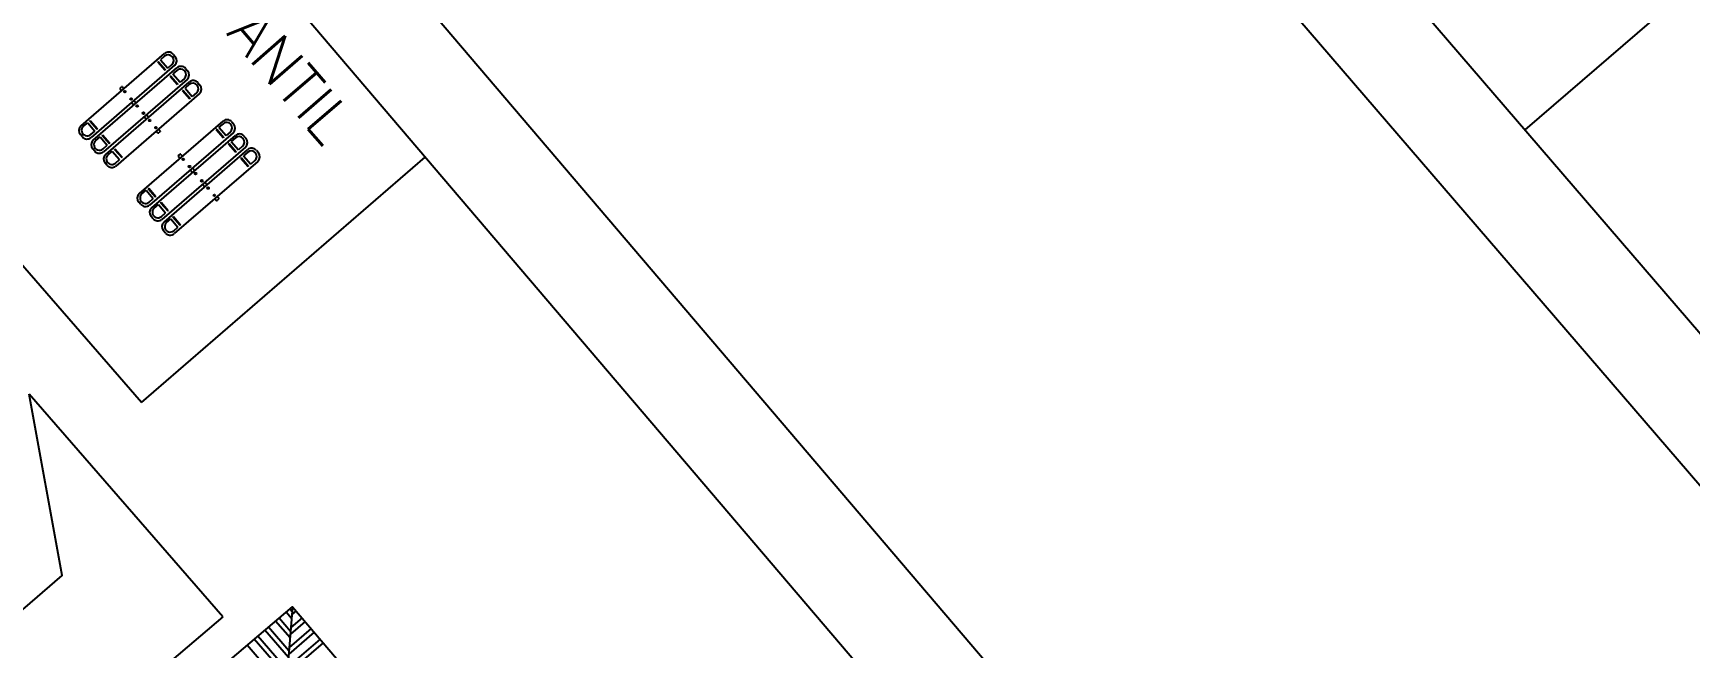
# Model space of a CAD drawing. Extents: x 714896 to 749292, y 8417558 to 8447149.
# Drawn here: x 742103.91 to 742137.33, y 8428991.61 to 8429004.01 of the extents above; entities that cross this region are included whole.
import ezdxf

# ---------------------------------------------------------------- set-up
doc = ezdxf.new("R2010")
doc.units = 0
doc.header["$MEASUREMENT"] = 0
doc.layers.add('LOTE', color=7, linetype='CONTINUOUS')
doc.layers.add('TEXTO', color=7, linetype='CONTINUOUS')
doc.styles.add('RG100', font='ROMANS.shx', dxfattribs={"height": 12.5})

msp = doc.modelspace()

# ---------------------------------------------------------------- linework, layer by layer
at = {"layer": 'LOTE', "color": 7, "linetype": 'CONTINUOUS'}
for p, q in [((742136.334, 8428975.84), (742064.283, 8429060.313)), ((742130.297, 8428979.836), (742062.761, 8429059.015)), ((742158.251, 8429022.938), (742134.004, 8429002.056)), ((742104.872, 8429002.134), (742106.558, 8429003.593)), ((742106.761, 8429003.359), (742105.074, 8429001.9)), ((742106.431, 8429003.431), (742106.422, 8429003.424)), ((742106.422, 8429003.424), (742106.567, 8429003.256)), ((742106.431, 8429003.431), (742106.576, 8429003.263)), ((742106.559, 8429003.542), (742106.475, 8429003.469)), ((742106.475, 8429003.469), (742106.62, 8429003.301)), ((742106.704, 8429003.374), (742106.62, 8429003.301)), ((742106.733, 8429003.58), (742106.774, 8429003.533)), ((742105.12, 8429001.847), (742106.807, 8429003.305)), ((742107.01, 8429003.071), (742105.323, 8429001.612)), ((742105.369, 8429001.559), (742107.056, 8429003.018)), ((742106.576, 8429003.263), (742106.567, 8429003.256)), ((742106.679, 8429003.144), (742106.671, 8429003.136)), ((742106.671, 8429003.136), (742106.816, 8429002.968)), ((742106.679, 8429003.144), (742106.825, 8429002.976)), ((742106.807, 8429003.254), (742106.723, 8429003.182)), ((742106.723, 8429003.182), (742106.869, 8429003.014)), ((742106.825, 8429002.976), (742106.816, 8429002.968)), ((742106.952, 8429003.086), (742106.869, 8429003.014)), ((742106.982, 8429003.293), (742107.022, 8429003.246)), ((742107.23, 8429003.005), (742107.271, 8429002.958)), ((742107.258, 8429002.783), (742105.571, 8429001.325)), ((742105.659, 8429002.881), (742105.691, 8429002.843)), ((742105.66, 8429002.898), (742105.688, 8429002.923)), ((742105.706, 8429002.921), (742105.738, 8429002.884)), ((742105.941, 8429002.65), (742105.987, 8429002.596)), ((742106.928, 8429002.856), (742106.919, 8429002.848)), ((742106.919, 8429002.848), (742107.064, 8429002.68)), ((742106.928, 8429002.856), (742107.073, 8429002.688)), ((742107.056, 8429002.967), (742106.972, 8429002.894)), ((742106.972, 8429002.894), (742107.117, 8429002.726)), ((742107.073, 8429002.688), (742107.064, 8429002.68)), ((742107.201, 8429002.799), (742107.117, 8429002.726)), ((742105.894, 8429002.609), (742105.94, 8429002.556)), ((742106.143, 8429002.321), (742106.189, 8429002.268)), ((742106.19, 8429002.362), (742106.236, 8429002.309)), ((742104.922, 8429002.127), (742105.006, 8429002.199)), ((742105.006, 8429002.199), (742105.151, 8429002.031)), ((742105.05, 8429002.237), (742105.059, 8429002.245)), ((742105.05, 8429002.237), (742105.195, 8429002.069)), ((742105.059, 8429002.245), (742105.204, 8429002.077)), ((742105.067, 8429001.959), (742105.151, 8429002.031)), ((742105.195, 8429002.069), (742105.204, 8429002.077)), ((742106.05, 8429000.771), (742107.737, 8429002.23)), ((742107.94, 8429001.995), (742106.253, 8429000.537)), ((742106.391, 8429002.034), (742106.424, 8429001.996)), ((742106.438, 8429002.074), (742106.471, 8429002.037)), ((742106.469, 8429002.019), (742106.441, 8429001.995)), ((742107.609, 8429002.068), (742107.601, 8429002.06)), ((742107.601, 8429002.06), (742107.746, 8429001.892)), ((742107.609, 8429002.068), (742107.755, 8429001.9)), ((742107.737, 8429002.179), (742107.653, 8429002.106)), ((742107.653, 8429002.106), (742107.799, 8429001.938)), ((742107.883, 8429002.011), (742107.799, 8429001.938)), ((742107.912, 8429002.217), (742107.952, 8429002.17)), ((742104.899, 8429001.913), (742104.859, 8429001.96)), ((742105.148, 8429001.625), (742105.108, 8429001.672)), ((742105.171, 8429001.839), (742105.255, 8429001.912)), ((742105.255, 8429001.912), (742105.4, 8429001.744)), ((742105.299, 8429001.95), (742105.307, 8429001.957)), ((742105.299, 8429001.95), (742105.444, 8429001.782)), ((742105.307, 8429001.957), (742105.453, 8429001.789)), ((742105.316, 8429001.671), (742105.4, 8429001.744)), ((742105.444, 8429001.782), (742105.453, 8429001.789)), ((742105.547, 8429001.662), (742105.556, 8429001.67)), ((742105.547, 8429001.662), (742105.692, 8429001.494)), ((742105.556, 8429001.67), (742105.701, 8429001.502)), ((742106.299, 8429000.484), (742107.986, 8429001.942)), ((742108.188, 8429001.708), (742106.501, 8429000.249)), ((742106.548, 8429000.196), (742108.234, 8429001.654)), ((742107.755, 8429001.9), (742107.746, 8429001.892)), ((742107.858, 8429001.78), (742107.849, 8429001.773)), ((742107.849, 8429001.773), (742107.994, 8429001.605)), ((742107.858, 8429001.78), (742108.003, 8429001.612)), ((742107.986, 8429001.891), (742107.902, 8429001.818)), ((742107.902, 8429001.818), (742108.047, 8429001.65)), ((742108.131, 8429001.723), (742108.047, 8429001.65)), ((742108.16, 8429001.929), (742108.201, 8429001.882)), ((742108.409, 8429001.642), (742108.45, 8429001.595)), ((742105.397, 8429001.338), (742105.356, 8429001.384)), ((742105.419, 8429001.552), (742105.503, 8429001.624)), ((742105.503, 8429001.624), (742105.649, 8429001.456)), ((742105.565, 8429001.384), (742105.649, 8429001.456)), ((742105.692, 8429001.494), (742105.701, 8429001.502)), ((742106.09, 8428996.559), (742111.813, 8429001.507)), ((742108.437, 8429001.42), (742106.75, 8428999.962)), ((742106.838, 8429001.518), (742106.87, 8429001.48)), ((742106.839, 8429001.535), (742106.867, 8429001.559)), ((742106.885, 8429001.558), (742106.917, 8429001.521)), ((742108.003, 8429001.612), (742107.994, 8429001.605)), ((742108.107, 8429001.493), (742108.098, 8429001.485)), ((742108.098, 8429001.485), (742108.243, 8429001.317)), ((742108.107, 8429001.493), (742108.252, 8429001.325)), ((742108.235, 8429001.603), (742108.151, 8429001.531)), ((742108.151, 8429001.531), (742108.296, 8429001.363)), ((742108.252, 8429001.325), (742108.243, 8429001.317)), ((742108.38, 8429001.435), (742108.296, 8429001.363)), ((742107.073, 8429001.246), (742107.119, 8429001.193)), ((742107.12, 8429001.286), (742107.166, 8429001.233)), ((742107.368, 8429000.999), (742107.414, 8429000.945)), ((742106.101, 8429000.763), (742106.185, 8429000.836)), ((742106.185, 8429000.836), (742106.33, 8429000.668)), ((742106.229, 8429000.874), (742106.237, 8429000.882)), ((742106.229, 8429000.874), (742106.374, 8429000.706)), ((742106.237, 8429000.882), (742106.383, 8429000.714)), ((742106.246, 8429000.596), (742106.33, 8429000.668)), ((742106.374, 8429000.706), (742106.383, 8429000.714)), ((742107.321, 8429000.958), (742107.368, 8429000.905)), ((742107.57, 8429000.671), (742107.603, 8429000.633)), ((742107.617, 8429000.711), (742107.649, 8429000.674)), ((742107.648, 8429000.656), (742107.62, 8429000.632)), ((742106.078, 8429000.55), (742106.038, 8429000.596)), ((742106.327, 8429000.262), (742106.286, 8429000.309)), ((742106.349, 8429000.476), (742106.433, 8429000.549)), ((742106.433, 8429000.549), (742106.579, 8429000.381)), ((742106.477, 8429000.586), (742106.486, 8429000.594)), ((742106.477, 8429000.586), (742106.623, 8429000.419)), ((742106.486, 8429000.594), (742106.631, 8429000.426)), ((742106.495, 8429000.308), (742106.579, 8429000.381)), ((742106.623, 8429000.419), (742106.631, 8429000.426)), ((742106.726, 8429000.299), (742106.735, 8429000.307)), ((742106.735, 8429000.307), (742106.88, 8429000.139)), ((742106.575, 8428999.974), (742106.535, 8429000.021)), ((742106.598, 8429000.188), (742106.682, 8429000.261)), ((742106.682, 8429000.261), (742106.827, 8429000.093)), ((742106.726, 8429000.299), (742106.871, 8429000.131)), ((742106.743, 8429000.02), (742106.827, 8429000.093)), ((742106.871, 8429000.131), (742106.88, 8429000.139)), ((742109.14, 8428992.438), (742108.853, 8428988.914))]:
    msp.add_line(p, q, dxfattribs=at)
at = {"layer": 'LOTE'}
for p, q in [((742106.09, 8428996.559), (742056.43, 8429053.654)), ((742107.731, 8428992.235), (742103.828, 8428996.723)), ((742107.731, 8428992.235), (742086.387, 8428974.109))]:
    msp.add_line(p, q, dxfattribs=at)
at = {"layer": 'LOTE', "color": 30}
for p, q in [((742109.121, 8428992.201), (742109.011, 8428992.328)), ((742109.131, 8428992.332), (742109.083, 8428992.389)), ((742109.21, 8428992.355), (742109.127, 8428992.284)), ((742109.149, 8428992.427), (742109.138, 8428992.417)), ((742109.057, 8428991.416), (742108.582, 8428991.964)), ((742109.067, 8428991.547), (742108.654, 8428992.025)), ((742109.089, 8428991.809), (742108.797, 8428992.146)), ((742109.099, 8428991.939), (742108.868, 8428992.207)), ((742109.513, 8428991.998), (742109.073, 8428991.617)), ((742109.392, 8428992.141), (742109.095, 8428991.884)), ((742109.331, 8428992.212), (742109.106, 8428992.017)), ((742109.003, 8428990.761), (742108.225, 8428991.661)), ((742109.025, 8428991.023), (742108.368, 8428991.782)), ((742109.035, 8428991.154), (742108.44, 8428991.843)), ((742109.756, 8428991.712), (742109.03, 8428991.084)), ((742109.695, 8428991.784), (742109.041, 8428991.217)), ((742109.574, 8428991.926), (742109.062, 8428991.484))]:
    msp.add_line(p, q, dxfattribs=at)
at = {"layer": 'LOTE', "color": 7, "linetype": 'CONTINUOUS'}
for points in [[(742074.62, 8429071.009), (742206.012, 8428918.444)], [(742073.104, 8429069.704), (742204.497, 8428917.139)], [(742101.993, 8428983.088), (742100.375, 8428984.993), (742109.14, 8428992.438), (742110.758, 8428990.532)]]:
    msp.add_lwpolyline(points, dxfattribs=at)
at = {"layer": 'LOTE'}
msp.add_lwpolyline([(742102.038, 8428998.781), (742098.559, 8429000.024), (742097.134, 8428998.814), (742094.518, 8428996.592), (742095.47, 8428991.377), (742100.462, 8428989.594), (742104.494, 8428993.07), (742103.828, 8428996.723)], dxfattribs=at)
at = {"layer": 'LOTE', "color": 7, "linetype": 'CONTINUOUS'}
for centre in [(742105.756, 8429002.824), (742105.882, 8429002.678), (742106.004, 8429002.537), (742106.131, 8429002.391), (742106.257, 8429002.245), (742106.383, 8429002.099), (742106.934, 8429001.461), (742107.061, 8429001.315), (742107.183, 8429001.173), (742107.309, 8429001.027), (742107.436, 8429000.881), (742107.562, 8429000.735)]:
    msp.add_circle(centre, 0.0175, dxfattribs=at)
for centre, radius, start, end in [((742106.639, 8429003.499), 0.124, 40.8484, 130.8484), ((742106.631, 8429003.458), 0.111, 310.8484, 130.8484), ((742106.68, 8429003.452), 0.124, 310.8484, 40.8484), ((742106.888, 8429003.212), 0.124, 40.8484, 130.8484), ((742106.88, 8429003.17), 0.111, 310.8484, 130.8484), ((742106.929, 8429003.165), 0.124, 310.8484, 40.8484), ((742107.137, 8429002.924), 0.124, 40.8484, 130.8484), ((742107.129, 8429002.883), 0.111, 310.8484, 130.8484), ((742105.668, 8429002.889), 0.0124, 130.8484, 220.8484), ((742105.697, 8429002.913), 0.0124, 40.8484, 130.8484), ((742107.177, 8429002.877), 0.124, 310.8484, 40.8484), ((742104.953, 8429002.041), 0.124, 130.8484, 220.8484), ((742104.995, 8429002.043), 0.111, 130.8484, 310.8484), ((742106.433, 8429002.004), 0.0124, 220.8484, 310.8484), ((742106.461, 8429002.029), 0.0124, 310.8484, 40.8484), ((742107.818, 8429002.136), 0.124, 40.8484, 130.8484), ((742107.81, 8429002.095), 0.111, 310.8484, 130.8484), ((742107.859, 8429002.089), 0.124, 310.8484, 40.8484), ((742108.067, 8429001.848), 0.124, 40.8484, 130.8484), ((742104.993, 8429001.994), 0.124, 220.8484, 310.8484), ((742105.201, 8429001.753), 0.124, 130.8484, 220.8484), ((742105.243, 8429001.755), 0.111, 130.8484, 310.8484), ((742108.059, 8429001.807), 0.111, 310.8484, 130.8484), ((742108.107, 8429001.801), 0.124, 310.8484, 40.8484), ((742108.315, 8429001.561), 0.124, 40.8484, 130.8484), ((742105.242, 8429001.706), 0.124, 220.8484, 310.8484), ((742105.45, 8429001.465), 0.124, 130.8484, 220.8484), ((742105.492, 8429001.468), 0.111, 130.8484, 310.8484), ((742105.49, 8429001.419), 0.124, 220.8484, 310.8484), ((742106.847, 8429001.526), 0.0124, 130.8484, 220.8484), ((742106.875, 8429001.55), 0.0124, 40.8484, 130.8484), ((742108.307, 8429001.519), 0.111, 310.8484, 130.8484), ((742108.356, 8429001.514), 0.124, 310.8484, 40.8484), ((742106.131, 8429000.677), 0.124, 130.8484, 220.8484), ((742106.173, 8429000.679), 0.111, 130.8484, 310.8484), ((742107.64, 8429000.666), 0.0124, 310.8484, 40.8484), ((742106.172, 8429000.631), 0.124, 220.8484, 310.8484), ((742106.38, 8429000.39), 0.124, 130.8484, 220.8484), ((742106.422, 8429000.392), 0.111, 130.8484, 310.8484), ((742107.612, 8429000.641), 0.0124, 220.8484, 310.8484), ((742106.42, 8429000.343), 0.124, 220.8484, 310.8484), ((742106.629, 8429000.102), 0.124, 130.8484, 220.8484), ((742106.671, 8429000.104), 0.111, 130.8484, 310.8484), ((742106.669, 8429000.055), 0.124, 220.8484, 310.8484)]:
    msp.add_arc(centre, radius, start, end, dxfattribs=at)

# ---------------------------------------------------------------- texts
at = {"layer": 'TEXTO', "linetype": 'CONTINUOUS', "style": 'RG100'}
msp.add_text('PARQUE INFANTIL', height=0.875, rotation=310.8484, dxfattribs=at).set_placement((742103.202, 8429009.304))

doc.saveas('drawing.dxf')
